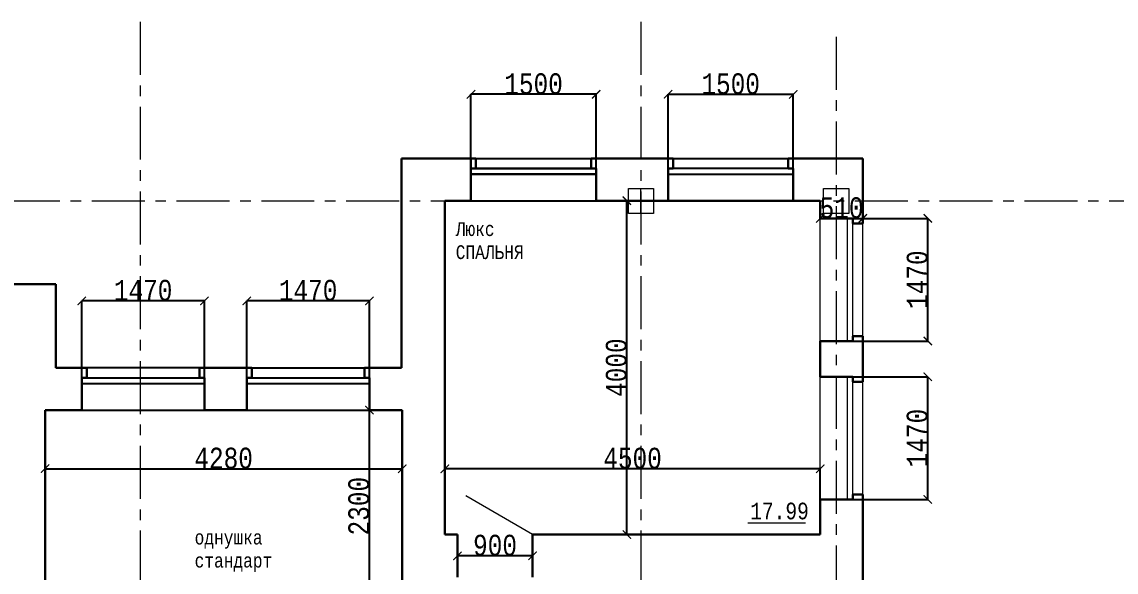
# Model space of a CAD drawing. Header units: millimetres. Extents: x -689206 to 4969298, y -1019800 to 703299.
# Drawn here: x 273805 to 286918, y 576453 to 583046 of the extents above; entities that cross this region are included whole.
import ezdxf

# ---------------------------------------------------------------- set-up
doc = ezdxf.new("R2010")
doc.units = ezdxf.units.MM
doc.linetypes.add('осеваяX2', pattern=[101.6, 63.5, -12.7, 12.7, -12.7])
for name, color, linetype, lineweight in [('ОКНА', 250, 'Continuous', 20), ('РАЗМЕРЫ', 7, 'Continuous', 9), ('Слой1', 7, 'Continuous', 30), ('стены', 7, 'Continuous', 20)]:
    doc.layers.add(name, color=color, linetype=linetype, lineweight=lineweight)
doc.styles.add('Аннотативный', font='isocteur.ttf', dxfattribs={"width": 0.7, "height": 250})
doc.dimstyles.new('Аннотативный', dxfattribs={"dimscale": 0, "dimtxt": 250, "dimasz": 100, "dimexe": 1.25, "dimexo": 0.625, "dimtad": 1, "dimdec": 0, "dimtxsty": 'Аннотативный', "dimblk": 'ARCHTICK', "dimcen": 2.5, "dimadec": 0, "dimazin": 0, "dimtfac": 1, "dimtdec": 0, "dimtmove": 0, "dimatfit": 3, "dimfxl": 1, "dimarcsym": 0})

# ---------------------------------------------------------------- blocks, each defined once
blk = doc.blocks.new('_ArchTick')
at = {"color": 0, "linetype": 'ByBlock', "const_width": 0.15}
blk.add_lwpolyline([(-0.5, -0.5), (0.5, 0.5)], dxfattribs=at)
blk = doc.blocks.new('*D527')
at = {"layer": 'Defpoints', "color": 0, "lineweight": 20, "transparency": 16777216}
for p in [(279187, 582178), (279187, 580903), (280687, 580903)]:
    blk.add_point(p, dxfattribs=at)
at = {"layer": 'стены', "color": 0, "lineweight": -2, "transparency": 16777216}
for p, q in [((279187, 580903), (279187, 582179)), ((280687, 582178), (279187, 582178)), ((280687, 580903), (280687, 582179))]:
    blk.add_line(p, q, dxfattribs=at)
at = {"layer": 'стены', "color": 0, "lineweight": -2, "transparency": 16777216, "xscale": 100, "yscale": 100, "zscale": 100, "rotation": 180}
blk.add_blockref('_ArchTick', (279187, 582178), dxfattribs=at)
at = {"layer": 'стены', "color": 0, "lineweight": -2, "transparency": 16777216, "xscale": 100, "yscale": 100, "zscale": 100}
blk.add_blockref('_ArchTick', (280687, 582178), dxfattribs=at)
at = {"layer": 'стены', "color": 0, "transparency": 16777216, "insert": (279937, 582303), "char_height": 250, "attachment_point": 5, "style": 'Аннотативный'}
blk.add_mtext('1500', dxfattribs=at)
blk = doc.blocks.new('*D528')
at = {"layer": 'Defpoints', "color": 0, "lineweight": 20, "transparency": 16777216}
for p in [(276500, 579703), (276500, 578393), (277970, 578393)]:
    blk.add_point(p, dxfattribs=at)
at = {"layer": 'стены', "color": 0, "lineweight": -2, "transparency": 16777216}
for p, q in [((276500, 578393), (276500, 579704)), ((277970, 579703), (276500, 579703)), ((277970, 578393), (277970, 579704))]:
    blk.add_line(p, q, dxfattribs=at)
at = {"layer": 'стены', "color": 0, "lineweight": -2, "transparency": 16777216, "xscale": 100, "yscale": 100, "zscale": 100, "rotation": 180}
blk.add_blockref('_ArchTick', (276500, 579703), dxfattribs=at)
at = {"layer": 'стены', "color": 0, "lineweight": -2, "transparency": 16777216, "xscale": 100, "yscale": 100, "zscale": 100}
blk.add_blockref('_ArchTick', (277970, 579703), dxfattribs=at)
at = {"layer": 'стены', "color": 0, "lineweight": 13, "transparency": 16777216, "insert": (277235, 579828), "char_height": 250, "attachment_point": 5, "style": 'Аннотативный'}
blk.add_mtext('1470', dxfattribs=at)
blk = doc.blocks.new('*D529')
at = {"layer": 'Defpoints', "color": 0, "lineweight": 20, "transparency": 16777216}
for p in [(274523, 579703), (274523, 578393), (275993, 578393)]:
    blk.add_point(p, dxfattribs=at)
at = {"layer": 'стены', "color": 0, "lineweight": -2, "transparency": 16777216}
for p, q in [((274523, 578393), (274523, 579704)), ((275993, 579703), (274523, 579703)), ((275993, 578393), (275993, 579704))]:
    blk.add_line(p, q, dxfattribs=at)
at = {"layer": 'стены', "color": 0, "lineweight": -2, "transparency": 16777216, "xscale": 100, "yscale": 100, "zscale": 100, "rotation": 180}
blk.add_blockref('_ArchTick', (274523, 579703), dxfattribs=at)
at = {"layer": 'стены', "color": 0, "lineweight": -2, "transparency": 16777216, "xscale": 100, "yscale": 100, "zscale": 100}
blk.add_blockref('_ArchTick', (275993, 579703), dxfattribs=at)
at = {"layer": 'стены', "color": 0, "lineweight": 13, "transparency": 16777216, "insert": (275258, 579828), "char_height": 250, "attachment_point": 5, "style": 'Аннотативный'}
blk.add_mtext('1470', dxfattribs=at)
blk = doc.blocks.new('*D540')
at = {"layer": 'Defpoints', "color": 0, "lineweight": 20, "transparency": 16777216}
for p in [(283049, 582178), (281549, 581291), (283049, 581291)]:
    blk.add_point(p, dxfattribs=at)
at = {"layer": 'стены', "color": 0, "lineweight": -2, "transparency": 16777216}
for p, q in [((281549, 581291), (281549, 582179)), ((281549, 582178), (283049, 582178)), ((283049, 581291), (283049, 582179))]:
    blk.add_line(p, q, dxfattribs=at)
at = {"layer": 'стены', "color": 0, "lineweight": -2, "transparency": 16777216, "xscale": 100, "yscale": 100, "zscale": 100, "rotation": 180}
blk.add_blockref('_ArchTick', (281549, 582178), dxfattribs=at)
at = {"layer": 'стены', "color": 0, "lineweight": -2, "transparency": 16777216, "xscale": 100, "yscale": 100, "zscale": 100}
blk.add_blockref('_ArchTick', (283049, 582178), dxfattribs=at)
at = {"layer": 'стены', "color": 0, "lineweight": 25, "transparency": 16777216, "insert": (282299, 582303), "char_height": 250, "attachment_point": 5, "style": 'Аннотативный'}
blk.add_mtext('1500', dxfattribs=at)
blk = doc.blocks.new('*D562')
at = {"layer": 'Defpoints', "color": 0, "lineweight": 20, "transparency": 16777216}
for p in [(274083, 578393), (278363, 578393), (278363, 577692)]:
    blk.add_point(p, dxfattribs=at)
at = {"layer": 'РАЗМЕРЫ', "color": 0, "lineweight": -2, "transparency": 16777216}
for p, q in [((274083, 578392), (274083, 577691)), ((278363, 578392), (278363, 577691)), ((274083, 577692), (278363, 577692))]:
    blk.add_line(p, q, dxfattribs=at)
at = {"layer": 'РАЗМЕРЫ', "color": 0, "lineweight": -2, "transparency": 16777216, "xscale": 100, "yscale": 100, "zscale": 100, "rotation": 180}
blk.add_blockref('_ArchTick', (274083, 577692), dxfattribs=at)
at = {"layer": 'РАЗМЕРЫ', "color": 0, "lineweight": -2, "transparency": 16777216, "xscale": 100, "yscale": 100, "zscale": 100}
blk.add_blockref('_ArchTick', (278363, 577692), dxfattribs=at)
at = {"layer": 'РАЗМЕРЫ', "color": 0, "lineweight": 13, "transparency": 16777216, "insert": (276223, 577817), "char_height": 250, "attachment_point": 5, "style": 'Аннотативный'}
blk.add_mtext('4280', dxfattribs=at)
blk = doc.blocks.new('*D563')
at = {"layer": 'Defpoints', "color": 0, "lineweight": 20, "transparency": 16777216}
for p in [(277970, 578393), (278363, 578393), (278363, 576093)]:
    blk.add_point(p, dxfattribs=at)
at = {"layer": 'РАЗМЕРЫ', "color": 0, "lineweight": -2, "transparency": 16777216}
for p, q in [((278362, 578393), (277969, 578393)), ((277970, 576093), (277970, 578393)), ((278362, 576093), (277969, 576093))]:
    blk.add_line(p, q, dxfattribs=at)
at = {"layer": 'РАЗМЕРЫ', "color": 0, "lineweight": -2, "transparency": 16777216, "xscale": 100, "yscale": 100, "zscale": 100}
for p, rotation in [((277970, 578393), 90), ((277970, 576093), 270)]:
    blk.add_blockref('_ArchTick', p, dxfattribs=dict(at, rotation=rotation))
at = {"layer": 'РАЗМЕРЫ', "color": 0, "lineweight": 13, "transparency": 16777216, "insert": (277844, 577243), "char_height": 250, "attachment_point": 5, "rotation": 90, "style": 'Аннотативный'}
blk.add_mtext('2300', dxfattribs=at)
blk = doc.blocks.new('*D565')
at = {"layer": 'Defpoints', "color": 0, "lineweight": 20, "transparency": 16777216}
for p in [(283373, 578794), (284661, 578794), (283373, 577324)]:
    blk.add_point(p, dxfattribs=at)
at = {"layer": 'РАЗМЕРЫ', "color": 0, "lineweight": -2, "transparency": 16777216}
for p, q in [((283373, 578794), (284662, 578794)), ((284661, 577324), (284661, 578794)), ((283373, 577324), (284662, 577324))]:
    blk.add_line(p, q, dxfattribs=at)
at = {"layer": 'РАЗМЕРЫ', "color": 0, "lineweight": -2, "transparency": 16777216, "xscale": 100, "yscale": 100, "zscale": 100}
for p, rotation in [((284661, 578794), 90), ((284661, 577324), 270)]:
    blk.add_blockref('_ArchTick', p, dxfattribs=dict(at, rotation=rotation))
at = {"layer": 'РАЗМЕРЫ', "color": 0, "lineweight": 13, "transparency": 16777216, "insert": (284535, 578059), "char_height": 250, "attachment_point": 5, "rotation": 90, "style": 'Аннотативный'}
blk.add_mtext('1470', dxfattribs=at)
blk = doc.blocks.new('*D566')
at = {"layer": 'Defpoints', "color": 0, "lineweight": 20, "transparency": 16777216}
for p in [(283373, 580692), (284662, 580692), (283373, 579222)]:
    blk.add_point(p, dxfattribs=at)
at = {"layer": 'РАЗМЕРЫ', "color": 0, "lineweight": -2, "transparency": 16777216}
for p, q in [((283373, 580692), (284663, 580692)), ((284662, 579222), (284662, 580692)), ((283373, 579222), (284663, 579222))]:
    blk.add_line(p, q, dxfattribs=at)
at = {"layer": 'РАЗМЕРЫ', "color": 0, "lineweight": -2, "transparency": 16777216, "xscale": 100, "yscale": 100, "zscale": 100}
for p, rotation in [((284662, 580692), 90), ((284662, 579222), 270)]:
    blk.add_blockref('_ArchTick', p, dxfattribs=dict(at, rotation=rotation))
at = {"layer": 'РАЗМЕРЫ', "color": 0, "lineweight": 13, "transparency": 16777216, "insert": (284536, 579957), "char_height": 250, "attachment_point": 5, "rotation": 90, "style": 'Аннотативный'}
blk.add_mtext('1470', dxfattribs=at)
blk = doc.blocks.new('*D655')
at = {"layer": 'Defpoints', "color": 0, "linetype": 'ByBlock', "lineweight": 20, "transparency": 16777216}
for p in [(279025, 576648), (279025, 576648), (279925, 576648)]:
    blk.add_point(p, dxfattribs=at)
at = {"layer": 'РАЗМЕРЫ', "color": 0, "linetype": 'ByBlock', "lineweight": -2, "transparency": 16777216}
for p, q in [((279025, 576648), (279025, 576649)), ((279925, 576648), (279025, 576648)), ((279925, 576648), (279925, 576649))]:
    blk.add_line(p, q, dxfattribs=at)
at = {"layer": 'РАЗМЕРЫ', "color": 0, "linetype": 'ByBlock', "lineweight": -2, "transparency": 16777216, "xscale": 100, "yscale": 100, "zscale": 100, "rotation": 180}
blk.add_blockref('_ArchTick', (279025, 576648), dxfattribs=at)
at = {"layer": 'РАЗМЕРЫ', "color": 0, "linetype": 'ByBlock', "lineweight": -2, "transparency": 16777216, "xscale": 100, "yscale": 100, "zscale": 100}
blk.add_blockref('_ArchTick', (279925, 576648), dxfattribs=at)
at = {"layer": 'РАЗМЕРЫ', "color": 0, "linetype": 'ByBlock', "lineweight": 13, "transparency": 16777216, "insert": (279475, 576773), "char_height": 250, "attachment_point": 5, "style": 'Аннотативный'}
blk.add_mtext('900', dxfattribs=at)
blk = doc.blocks.new('*D663')
at = {"layer": 'Defpoints', "color": 0, "linetype": 'ByBlock', "lineweight": 20, "transparency": 16777216}
for p in [(283373, 580692), (283883, 580692), (283883, 580692)]:
    blk.add_point(p, dxfattribs=at)
at = {"layer": 'РАЗМЕРЫ', "color": 0, "linetype": 'ByBlock', "lineweight": -2, "transparency": 16777216}
for p, q in [((283373, 580692), (283373, 580693)), ((283373, 580692), (283883, 580692)), ((283883, 580692), (283883, 580693))]:
    blk.add_line(p, q, dxfattribs=at)
at = {"layer": 'РАЗМЕРЫ', "color": 0, "linetype": 'ByBlock', "lineweight": -2, "transparency": 16777216, "xscale": 100, "yscale": 100, "zscale": 100, "rotation": 180}
blk.add_blockref('_ArchTick', (283373, 580692), dxfattribs=at)
at = {"layer": 'РАЗМЕРЫ', "color": 0, "linetype": 'ByBlock', "lineweight": -2, "transparency": 16777216, "xscale": 100, "yscale": 100, "zscale": 100}
blk.add_blockref('_ArchTick', (283883, 580692), dxfattribs=at)
at = {"layer": 'РАЗМЕРЫ', "color": 0, "linetype": 'ByBlock', "lineweight": 20, "transparency": 16777216, "insert": (283628, 580817), "char_height": 250, "attachment_point": 5, "style": 'Аннотативный'}
blk.add_mtext('510', dxfattribs=at)
blk = doc.blocks.new('*D664')
at = {"layer": 'Defpoints', "color": 0, "linetype": 'ByBlock', "lineweight": 20, "transparency": 16777216}
for p in [(281055, 580903), (283373, 580903), (283373, 576903)]:
    blk.add_point(p, dxfattribs=at)
at = {"layer": 'РАЗМЕРЫ', "color": 0, "linetype": 'ByBlock', "lineweight": -2, "transparency": 16777216}
for p, q in [((283372, 580903), (281054, 580903)), ((281055, 576903), (281055, 580903)), ((283372, 576903), (281054, 576903))]:
    blk.add_line(p, q, dxfattribs=at)
at = {"layer": 'РАЗМЕРЫ', "color": 0, "linetype": 'ByBlock', "lineweight": -2, "transparency": 16777216, "xscale": 100, "yscale": 100, "zscale": 100}
for p, rotation in [((281055, 580903), 90), ((281055, 576903), 270)]:
    blk.add_blockref('_ArchTick', p, dxfattribs=dict(at, rotation=rotation))
at = {"layer": 'РАЗМЕРЫ', "color": 0, "linetype": 'ByBlock', "lineweight": 20, "transparency": 16777216, "insert": (280930, 578903), "char_height": 250, "attachment_point": 5, "rotation": 90, "style": 'Аннотативный'}
blk.add_mtext('4000', dxfattribs=at)
blk = doc.blocks.new('*D665')
at = {"layer": 'Defpoints', "color": 0, "linetype": 'ByBlock', "lineweight": 20, "transparency": 16777216}
for p in [(278873, 577691), (278873, 576903), (283373, 576903)]:
    blk.add_point(p, dxfattribs=at)
at = {"layer": 'РАЗМЕРЫ', "color": 0, "linetype": 'ByBlock', "lineweight": -2, "transparency": 16777216}
for p, q in [((278873, 576903), (278873, 577692)), ((283373, 577691), (278873, 577691)), ((283373, 576903), (283373, 577692))]:
    blk.add_line(p, q, dxfattribs=at)
at = {"layer": 'РАЗМЕРЫ', "color": 0, "linetype": 'ByBlock', "lineweight": -2, "transparency": 16777216, "xscale": 100, "yscale": 100, "zscale": 100, "rotation": 180}
blk.add_blockref('_ArchTick', (278873, 577691), dxfattribs=at)
at = {"layer": 'РАЗМЕРЫ', "color": 0, "linetype": 'ByBlock', "lineweight": -2, "transparency": 16777216, "xscale": 100, "yscale": 100, "zscale": 100}
blk.add_blockref('_ArchTick', (283373, 577691), dxfattribs=at)
at = {"layer": 'РАЗМЕРЫ', "color": 0, "linetype": 'ByBlock', "lineweight": 20, "transparency": 16777216, "insert": (281123, 577816), "char_height": 250, "attachment_point": 5, "style": 'Аннотативный'}
blk.add_mtext('4500', dxfattribs=at)

msp = doc.modelspace()

# ---------------------------------------------------------------- linework, layer by layer
at = {"layer": 'ОКНА'}
for p, q in [((283762.8, 580691.8), (283692.8, 580691.8)), ((283692.8, 580691.8), (283692.8, 579221.8)), ((283762.8, 580631.8), (283762.8, 580691.8)), ((283762.8, 579281.8), (283762.8, 580631.8)), ((283762.8, 578793.8), (283692.8, 578793.8)), ((283692.8, 578793.8), (283692.8, 577323.8)), ((283762.8, 578733.8), (283762.8, 578793.8)), ((283762.8, 577383.8), (283762.8, 578733.8))]:
    msp.add_line(p, q, dxfattribs=at)
at = {"layer": 'РАЗМЕРЫ'}
for p, q in [((283372.8, 579221.8), (283372.8, 580691.8)), ((283882.8, 579281.8), (283882.8, 580631.8)), ((283372.8, 577323.8), (283372.8, 578793.8)), ((283882.8, 577383.8), (283882.8, 578733.8))]:
    msp.add_line(p, q, dxfattribs=at)
at = {"layer": 'РАЗМЕРЫ', "color": 114, "true_color": 0x139b48}
msp.add_line((282504.5, 577042.5), (283193.7, 577042.5), dxfattribs=at)
at = {"layer": 'Слой1'}
for p, q in [((283372.8, 580691.8), (283762.8, 580691.8)), ((283762.8, 580691.8), (283762.8, 580631.8)), ((283762.8, 580631.8), (283882.8, 580631.8)), ((283882.8, 580631.8), (283762.8, 580631.8)), ((283762.8, 579221.8), (283372.8, 579221.8)), ((283882.8, 579281.8), (283762.8, 579281.8)), ((283762.8, 579281.8), (283762.8, 579221.8)), ((283882.8, 579221.8), (283882.8, 579281.8)), ((283372.8, 578793.8), (283762.8, 578793.8)), ((283762.8, 578793.8), (283762.8, 578733.8)), ((283762.8, 578733.8), (283882.8, 578733.8)), ((283882.8, 578733.8), (283762.8, 578733.8)), ((283882.8, 577383.8), (283762.8, 577383.8)), ((283762.8, 577383.8), (283762.8, 577323.8)), ((283762.8, 577323.8), (283372.8, 577323.8))]:
    msp.add_line(p, q, dxfattribs=at)
at = {"layer": 'стены', "color": 1, "linetype": 'осеваяX2', "lineweight": 15, "ltscale": 10}
for p, q in [((275222.7, 583046), (275222.7, 538898.5)), ((281222.7, 583046), (281222.7, 538750.5)), ((283562.8, 582868), (283562.8, 538572.5)), ((262450.8, 580900.5), (311372.7, 580900.5))]:
    msp.add_line(p, q, dxfattribs=at)
at = {"layer": 'стены', "lineweight": 30}
for p, q in [((278354.8, 581410.5), (278354.8, 578902.5)), ((278354.8, 581410.5), (279246.7, 581410.5)), ((279246.7, 581290.5), (279246.7, 581410.5)), ((280626.7, 581290.5), (280626.7, 581410.5)), ((281608.8, 581410.5), (280626.7, 581410.5)), ((281608.8, 581290.5), (281608.8, 581410.5)), ((282988.8, 581290.5), (282988.8, 581410.5)), ((282988.8, 581410.5), (283882.8, 581410.5)), ((283882.8, 580631.8), (283882.8, 581410.5)), ((279186.7, 580902.6), (279186.7, 581290.5)), ((279186.7, 581290.5), (279246.7, 581290.5)), ((280686.7, 581290.5), (280626.7, 581290.5)), ((280686.7, 580902.6), (280686.7, 581290.5)), ((281548.8, 580902.6), (281548.8, 581290.5)), ((281548.8, 581290.5), (281608.8, 581290.5)), ((283048.8, 581290.5), (282988.8, 581290.5)), ((283048.8, 580902.6), (283048.8, 581290.5)), ((278872.8, 580902.6), (278872.8, 576902.6)), ((279186.7, 580902.6), (278872.8, 580902.6)), ((280686.7, 580902.6), (281548.8, 580902.6)), ((283048.8, 580902.6), (283372.8, 580902.6)), ((283372.8, 580902.6), (283372.8, 580691.8)), ((283882.8, 580631.8), (283882.8, 580902.6)), ((272794.6, 579902.6), (274212.8, 579902.6)), ((273852.8, 579902.6), (274212.8, 579902.6)), ((274212.8, 578902.5), (274212.8, 579902.6)), ((283372.8, 579221.8), (283372.8, 578793.8)), ((283882.8, 578733.8), (283882.8, 579281.8)), ((283882.8, 578733.8), (283882.8, 579281.8)), ((274583, 578902.5), (274212.8, 578902.5)), ((274523, 578782.5), (274583, 578782.5)), ((274523, 578782.5), (274523, 578392.6)), ((274583, 578782.5), (274583, 578902.5)), ((275933, 578782.5), (275933, 578902.5)), ((276559.8, 578902.5), (275933, 578902.5)), ((275933, 578782.5), (275993, 578782.5)), ((275993, 578782.5), (275993, 578392.6)), ((276499.8, 578782.5), (276559.8, 578782.5)), ((276499.8, 578782.5), (276499.8, 578392.6)), ((276559.8, 578782.5), (276559.8, 578902.5)), ((277909.8, 578782.5), (277909.8, 578902.5)), ((277909.8, 578902.5), (278354.8, 578902.5)), ((277909.8, 578782.5), (277969.8, 578782.5)), ((277969.8, 578782.5), (277969.8, 578392.6)), ((274082.8, 575092.6), (274082.8, 578392.6)), ((274523, 578392.6), (274082.8, 578392.6)), ((276499.8, 578392.6), (275993, 578392.6)), ((278362.8, 578392.6), (277969.8, 578392.6)), ((278362.8, 576092.6), (278362.8, 578392.6)), ((283882.8, 576392.6), (283882.8, 577383.8)), ((283882.8, 576314.4), (283882.8, 577383.8)), ((283372.8, 577323.8), (283372.8, 576902.6)), ((278872.8, 576902.6), (279024.8, 576902.6)), ((279024.8, 576902.6), (279024.8, 576392.6)), ((279924.8, 576902.6), (283372.8, 576902.6)), ((283372.8, 576902.6), (279924.8, 576902.6)), ((279924.8, 576902.6), (279924.8, 576392.6))]:
    msp.add_line(p, q, dxfattribs=at)
at = {"layer": 'стены', "color": 7, "lineweight": 25, "true_color": 0xffffff}
for p, q in [((279186.7, 581410.5), (279186.7, 581290.5)), ((279246.7, 581290.5), (279246.7, 581410.5)), ((280626.7, 581290.5), (280626.7, 581410.5)), ((279186.7, 581290.5), (279246.7, 581290.5)), ((280686.7, 581290.5), (280626.7, 581290.5)), ((280686.7, 581290.5), (280686.7, 581220.5))]:
    msp.add_line(p, q, dxfattribs=at)
at = {"layer": 'стены', "lineweight": 25}
for p, q in [((279246.7, 581410.5), (280626.7, 581410.5)), ((281608.8, 581410.5), (282988.8, 581410.5)), ((279186.7, 581290.5), (280686.7, 581290.5)), ((280626.7, 581290.5), (279186.7, 581290.5)), ((282988.8, 581290.5), (281548.8, 581290.5)), ((280686.7, 581220.5), (279186.7, 581220.5)), ((279186.7, 581220.5), (280686.7, 581220.5)), ((279186.7, 580902.6), (279186.7, 581157.6)), ((281548.8, 581220.5), (283048.8, 581220.5)), ((279186.7, 580902.6), (280686.7, 580902.6)), ((281548.8, 580902.6), (283048.8, 580902.6)), ((275933, 578902.5), (274583, 578902.5)), ((274583, 578782.5), (275933, 578782.5)), ((276559.8, 578902.5), (277909.8, 578902.5)), ((276559.8, 578782.5), (277909.8, 578782.5)), ((274523, 578712.5), (275993, 578712.5)), ((276499.8, 578712.5), (277969.8, 578712.5)), ((274523, 578392.6), (275993, 578392.6)), ((276499.8, 578392.6), (277969.8, 578392.6))]:
    msp.add_line(p, q, dxfattribs=at)
at = {"layer": 'стены', "color": 152, "lineweight": 30, "true_color": 0x2776bb}
for p, q in [((279186.7, 580902.6), (279186.7, 581260.5)), ((280686.7, 580902.6), (280686.7, 581260.5)), ((283732.8, 580691.8), (283372.8, 580691.8)), ((283372.8, 579221.8), (283732.8, 579221.8)), ((283732.8, 578793.8), (283372.8, 578793.8)), ((283732.8, 578793.8), (283372.8, 578793.8)), ((274523, 578392.6), (274523, 578752.5)), ((275993, 578752.5), (275993, 578392.6)), ((276499.8, 578392.6), (276499.8, 578752.5)), ((277969.8, 578752.5), (277969.8, 578392.6)), ((283372.8, 577323.8), (283732.8, 577323.8)), ((283372.8, 577323.8), (283732.8, 577323.8))]:
    msp.add_line(p, q, dxfattribs=at)
at = {"layer": 'стены', "color": 152, "lineweight": 25, "true_color": 0x2776bb}
for p, q in [((281548.8, 580902.6), (281548.8, 581157.6)), ((283882.8, 578733.8), (283882.8, 578931.9))]:
    msp.add_line(p, q, dxfattribs=at)
at = {"layer": 'стены'}
for p, q in [((281222.7, 580750.5), (281222.7, 581050.5)), ((281072.7, 580900.5), (281372.7, 580900.5)), ((279924.8, 576902.6), (279124.1, 577364.8)), ((278872.8, 576902.6), (279024.8, 576902.6))]:
    msp.add_line(p, q, dxfattribs=at)
at = {"layer": 'стены', "color": 7, "lineweight": 30, "true_color": 0xffffff}
msp.add_line((277969.8, 578392.6), (278362.8, 578392.6), dxfattribs=at)
at = {"layer": 'стены', "color": 240, "true_color": 0xed1f24}
for points in [[(281072.7, 581050.5), (281372.7, 581050.5), (281372.7, 580750.5), (281072.7, 580750.5)], [(283412.8, 581048.5), (283712.8, 581048.5), (283712.8, 580748.5), (283412.8, 580748.5)]]:
    msp.add_lwpolyline(points, close=True, dxfattribs=at)

# ---------------------------------------------------------------- texts
at = {"char_height": 165.8, "width": 766.271, "attachment_point": 1, "style": 'Аннотативный'}
for s, insert in [('Люкс\\PСПАЛЬНЯ', (279004, 580646)), ('однушка \\Pстандарт', (275875.4, 576949.9))]:
    msp.add_mtext(s, dxfattribs=dict(at, insert=insert))
at = {"layer": 'РАЗМЕРЫ', "color": 114, "true_color": 0x139b48, "insert": (282533.7, 577285.3), "char_height": 200, "width": 656.117, "attachment_point": 1, "style": 'Аннотативный'}
msp.add_mtext('17.99', dxfattribs=at)

# ---------------------------------------------------------------- dimensions: what is measured, and where the dimension line sits
at = {"layer": 'РАЗМЕРЫ', "linetype": 'ByBlock', "lineweight": 20}
dim = msp.add_linear_dim(base=(281055.5, 580902.6), p1=(283372.8, 576902.6), p2=(283372.8, 580902.6), angle=90, dimstyle='Аннотативный', dxfattribs=at)
dim.commit()
dim.dimension.update_dxf_attribs({"geometry": '*D664', "text_midpoint": (280929.9, 578902.6)})
for base, p1, p2, picture, middle in [((283882.8, 580691.8), (283372.8, 580691.8), (283882.8, 580691.8), '*D663', (283627.8, 580817.4)), ((278872.8, 577690.5), (283372.8, 576902.6), (278872.8, 576902.6), '*D665', (281122.8, 577816.2))]:
    dim = msp.add_linear_dim(base=base, p1=p1, p2=p2, dimstyle='Аннотативный', dxfattribs=at)
    dim.commit()
    dim.dimension.update_dxf_attribs({"geometry": picture, "text_midpoint": middle})
at = {"layer": 'РАЗМЕРЫ', "lineweight": 13}
for base, p1, p2, picture, middle in [((284661.9, 580691.8), (283372.8, 579221.8), (283372.8, 580691.8), '*D566', (284536.3, 579956.8)), ((284660.6, 578793.8), (283372.8, 577323.8), (283372.8, 578793.8), '*D565', (284535, 578058.8)), ((277969.8, 578392.6), (278362.8, 576092.6), (278362.8, 578392.6), '*D563', (277844.1, 577242.6))]:
    dim = msp.add_linear_dim(base=base, p1=p1, p2=p2, angle=90, dimstyle='Аннотативный', dxfattribs=at)
    dim.commit()
    dim.dimension.update_dxf_attribs({"geometry": picture, "text_midpoint": middle})
dim = msp.add_linear_dim(base=(278362.8, 577691.8), p1=(274082.8, 578392.6), p2=(278362.8, 578392.6), dimstyle='Аннотативный', dxfattribs=at)
dim.commit()
dim.dimension.update_dxf_attribs({"geometry": '*D562', "text_midpoint": (276222.8, 577817.4)})
at = {"layer": 'РАЗМЕРЫ', "color": 18, "linetype": 'ByBlock', "lineweight": 13, "true_color": 0x000000}
dim = msp.add_linear_dim(base=(279024.8, 576647.6), p1=(279924.8, 576647.6), p2=(279024.8, 576647.6), dimstyle='Аннотативный', dxfattribs=at)
dim.commit()
dim.dimension.update_dxf_attribs({"geometry": '*D655', "text_midpoint": (279474.8, 576773.2)})
at = {"layer": 'стены'}
dim = msp.add_linear_dim(base=(279186.7, 582177.8), p1=(280686.7, 580902.6), p2=(279186.7, 580902.6), dimstyle='Аннотативный', dxfattribs=at)
dim.commit()
dim.dimension.update_dxf_attribs({"geometry": '*D527', "text_midpoint": (279936.7, 582303.4)})
at = {"layer": 'стены', "lineweight": 25}
dim = msp.add_linear_dim(base=(283048.8, 582177.8), p1=(281548.8, 581290.5), p2=(283048.8, 581290.5), dimstyle='Аннотативный', dxfattribs=at)
dim.commit()
dim.dimension.update_dxf_attribs({"geometry": '*D540', "text_midpoint": (282298.8, 582303.4)})
at = {"layer": 'стены', "lineweight": 13}
for base, p1, p2, picture, middle in [((274523, 579702.6), (275993, 578392.6), (274523, 578392.6), '*D529', (275258, 579828.2)), ((276499.8, 579702.6), (277969.8, 578392.6), (276499.8, 578392.6), '*D528', (277234.8, 579828.2))]:
    dim = msp.add_linear_dim(base=base, p1=p1, p2=p2, dimstyle='Аннотативный', dxfattribs=at)
    dim.commit()
    dim.dimension.update_dxf_attribs({"geometry": picture, "text_midpoint": middle})

doc.saveas('drawing.dxf')
